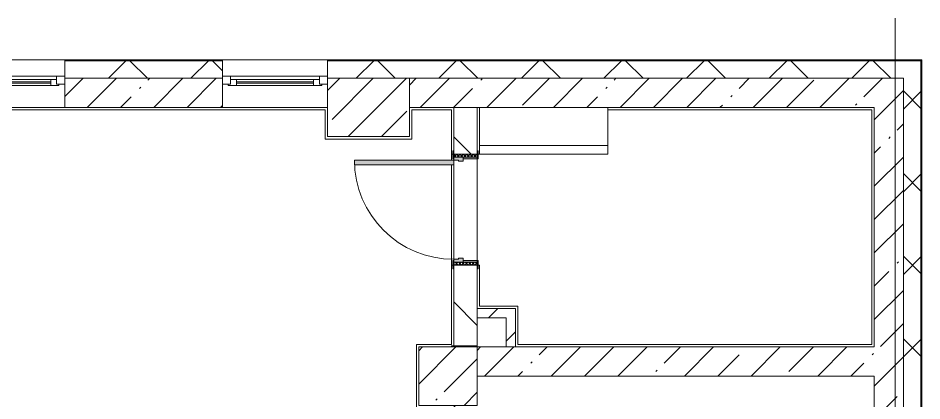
# Model space of a CAD drawing. Header units: millimetres. Extents: x 35111 to 235598, y -8553 to 29000.
# Drawn here: x 226088 to 233826, y 18638 to 21915 of the extents above; entities that cross this region are included whole.
import ezdxf

# ---------------------------------------------------------------- set-up
doc = ezdxf.new("R2010")
doc.units = ezdxf.units.MM
for name, color, linetype, lineweight, true_color in [('A-DOOR-2', 7, 'Continuous', 5, 0xaaaaaa), ('A-DOOR-3', 7, 'Continuous', 5, 0xe2e2e2), ('A-DOOR-FRAM-2', 7, 'Continuous', 5, 0xe2e2e2), ('A-DOOR-FRAM-3', 7, 'Continuous', 5, 0xaaaaaa), ('A-FLOR-2', 7, 'Continuous', 5, 0xaaaaaa)]:
    doc.layers.add(name, color=color, linetype=linetype, lineweight=lineweight, true_color=true_color)
for name, color, linetype, lineweight in [('A-GLAZ-2', 7, 'Continuous', 5), ('A-WALL', 7, 'Continuous', 9), ('A-WALL-2', 7, 'Continuous', 5), ('I-WALL-3', 7, 'Continuous', 5), ('S-COLS-1', 7, 'Continuous', 5), ('Оси', 7, 'Continuous', 9)]:
    doc.layers.add(name, color=color, linetype=linetype, lineweight=lineweight)
pattern_1 = [(45, (108587.53, 0), (-285.1231, 285.1231), []), (45, (108872.65, 0), (-285.1231, 285.1231), [504.031, -100.806, 16.764, -84.042])]
pattern_2 = [(45, (108587.53, 0), (-353.5534, 353.5534), []), (135, (108587.53, 0), (-353.5534, -353.5534), [])]
pattern_3 = [(45, (108587.53, 0), (-176.7767, 176.7767), [])]

# ---------------------------------------------------------------- blocks, each defined once
blk = doc.blocks.new('120_Окно_СКБ_1Ст - 120_Окно_СКБ_1Ст 900х2500_h_ с форточкой-22876038-3_9_2_птичка')
at = {"layer": 'A-GLAZ-2'}
for p, q in [((-450, -127), (-450, -57)), ((-450, -57), (-380, -57)), ((450, -57), (-450, -57)), ((-380, -57), (-380, -127)), ((380, -127), (380, -57)), ((380, -57), (450, -57)), ((450, -57), (450, -127)), ((-380, -127), (-450, -127)), ((-450, -127), (-400, -127)), ((-380, -127), (-400, -127)), ((-400, -127), (-400, -137)), ((-400, -137), (400, -137)), ((400, -137), (-400, -137)), ((380, -87), (-380, -87)), ((-380, -87), (-380, -127)), ((-330, -137), (-330, -87)), ((-330, -107), (330, -107)), ((330, -117), (-330, -117)), ((330, -137), (330, -87)), ((380, -127), (380, -87)), ((450, -127), (380, -127)), ((400, -127), (380, -127)), ((400, -127), (450, -127)), ((400, -137), (400, -127))]:
    blk.add_line(p, q, dxfattribs=at)
blk = doc.blocks.new('110_Дверь_СКБ_1Ст_Внутренняя1 - Д-8 950x2100h_охрана-V248-3_9_2_птичка')
at = {"layer": 'A-DOOR-2'}
h = blk.add_hatch(dxfattribs=at)
h.set_pattern_fill('FP_107', color=256, style=0, pattern_type=2)
h.set_pattern_definition([(135, (1826.41, 164.685), (-14.14214, -14.14214), []), (225, (1826.41, 164.685), (14.14214, -14.14214), [])])
h.paths.add_polyline_path([(487.5, 100), (462.5, 100), (462.5, -100), (487.5, -100), (487.5, -34.8)])
at = {"layer": 'A-DOOR-3'}
h = blk.add_hatch(color=256, dxfattribs=at)
h.paths.add_polyline_path([(-412.5, 100), (-437.5, 100), (-437.5, 20), (-402.5, 20), (-402.5, 60), (-412.5, 60)])
h.paths.add_polyline_path([(441.5, 100), (437.5, 100), (437.5, 60), (427.5, 60), (427.5, 20), (462.5, 20), (462.5, 100)])
at = {"layer": 'A-DOOR-FRAM-2'}
for points in [[(397.5, 950), (397.5, 100), (437.5, 100), (437.5, 950)], [(-422.5, 108), (-492.5, 108), (-490.7, 100), (-422.5, 100)], [(517.5, 108), (447.5, 108), (447.5, 100), (517.5, 100)], [(-422.5, 20), (-437.5, 20), (-437.5, -100), (-422.5, -100), (-422.5, -34.8)], [(462.5, 20), (447.5, 20), (447.5, -100), (462.5, -100), (462.5, -34.8)], [(-422.5, -100), (-492.5, -100), (-490.7, -108), (-422.5, -108)], [(447.5, -100), (447.5, -108), (517.5, -108), (517.5, -100)]]:
    blk.add_hatch(color=256, dxfattribs=at).paths.add_polyline_path(points)
at = {"layer": 'A-DOOR-FRAM-3'}
h = blk.add_hatch(dxfattribs=at)
h.set_pattern_fill('FP_108', color=256, style=0, pattern_type=2)
h.set_pattern_definition([(45, (-296.384, 164.685), (-14.1421, 14.1421), []), (135, (-296.384, 164.685), (-14.1421, -14.1421), [])])
h.paths.add_polyline_path([(-437.5, 100), (-462.5, 100), (-462.5, -100), (-437.5, -100), (-437.5, -34.8)])
at = {"layer": 'A-DOOR-2'}
for p, q in [((437.5, 950), (397.5, 950)), ((397.5, 950), (397.5, 100)), ((437.5, 100), (437.5, 950)), ((397.5, 100), (437.5, 100))]:
    blk.add_line(p, q, dxfattribs=at)
blk.add_arc((437.5, 100), 850, 90, 180, dxfattribs=at)
at = {"layer": 'A-DOOR-FRAM-3'}
for p, q in [((-422.5, 108), (-492.5, 108)), ((-492.5, 108), (-492.5, 100)), ((-492.5, 100), (-422.5, 100)), ((-437.5, 100), (-462.5, 100)), ((-462.5, 100), (-462.5, -100)), ((-412.5, 100), (-437.5, 100)), ((-437.5, 100), (-437.5, 20)), ((-437.5, -100), (-437.5, 100)), ((-422.5, 100), (-437.5, 100)), ((-437.5, 100), (-437.5, 99)), ((-437.5, 99), (-422.5, 99)), ((-422.5, 100), (-422.5, 108)), ((-422.5, 99), (-422.5, 100)), ((-412.5, 60), (-412.5, 100)), ((437.5, 100), (437.5, 60)), ((462.5, 100), (437.5, 100)), ((517.5, 108), (447.5, 108)), ((447.5, 108), (447.5, 100)), ((462.5, 100), (447.5, 100)), ((447.5, 100), (447.5, 99)), ((447.5, 100), (517.5, 100)), ((447.5, 99), (462.5, 99)), ((462.5, 20), (462.5, 100)), ((487.5, 100), (462.5, 100)), ((462.5, 100), (462.5, -100)), ((462.5, 99), (462.5, 100)), ((487.5, -100), (487.5, 100)), ((517.5, 100), (517.5, 108)), ((-437.5, 20), (-402.5, 20)), ((-422.5, 20), (-437.5, 20)), ((-437.5, 20), (-437.5, -100)), ((-422.5, -100), (-422.5, 20)), ((-402.5, 60), (-412.5, 60)), ((-402.5, 20), (-402.5, 60)), ((437.5, 60), (427.5, 60)), ((427.5, 60), (427.5, 20)), ((427.5, 20), (462.5, 20)), ((462.5, 20), (447.5, 20)), ((447.5, 20), (447.5, -100)), ((462.5, -100), (462.5, 20)), ((-422.5, -100), (-492.5, -100)), ((-492.5, -100), (-492.5, -108)), ((-492.5, -108), (-422.5, -108)), ((-462.5, -100), (-437.5, -100)), ((-437.5, -100), (-422.5, -100)), ((-422.5, -108), (-422.5, -100)), ((447.5, -100), (462.5, -100)), ((517.5, -100), (447.5, -100)), ((447.5, -100), (447.5, -108)), ((447.5, -108), (517.5, -108)), ((462.5, -100), (487.5, -100)), ((517.5, -108), (517.5, -100))]:
    blk.add_line(p, q, dxfattribs=at)
blk = doc.blocks.new('120_Окно_СКБ_1Ст - 120_Окно_СКБ_1Ст 900х2500_h_ с форточкой-V240-3_9_2_птичка')
at = {"layer": 'A-GLAZ-2'}
for p, q in [((-450, -127), (-450, -57)), ((-450, -57), (-380, -57)), ((450, -57), (-450, -57)), ((-380, -57), (-380, -127)), ((380, -127), (380, -57)), ((380, -57), (450, -57)), ((450, -57), (450, -127)), ((-380, -127), (-450, -127)), ((-450, -127), (-400, -127)), ((-380, -127), (-400, -127)), ((-400, -127), (-400, -137)), ((-400, -137), (400, -137)), ((400, -137), (-400, -137)), ((380, -87), (-380, -87)), ((-380, -87), (-380, -127)), ((-330, -137), (-330, -87)), ((-330, -107), (330, -107)), ((330, -117), (-330, -117)), ((330, -137), (330, -87)), ((380, -127), (380, -87)), ((450, -127), (380, -127)), ((400, -127), (380, -127)), ((400, -127), (449.8, -127)), ((400, -137), (400, -127))]:
    blk.add_line(p, q, dxfattribs=at)
blk = doc.blocks.new('BSC_Колонна _Прямоугольная - 700х500-23282984-3_9_2_птичка')
at = {"layer": 'S-COLS-1'}
h = blk.add_hatch(dxfattribs=at)
h.set_pattern_fill('FP_146', color=256, style=0, pattern_type=2)
h.set_pattern_definition([(45, (-120500, -21150), (-285.1231, 285.1231), []), (45, (-120214.88, -21150), (-285.1231, 285.1231), [504.031, -100.806, 16.764, -84.042])])
h.paths.add_polyline_path([(-350, -250), (350, -250), (350, 250), (-350, 250)])
for p, q in [((350, 250), (-350, 250)), ((-350, 250), (-350, -250)), ((350, -250), (350, 250)), ((-350, -250), (350, -250))]:
    blk.add_line(p, q, dxfattribs=at)
blk = doc.blocks.new('BSC_Колонна _Прямоугольная - 500х500-V319-3_9_2_птичка')
at = {"layer": 'S-COLS-1'}
h = blk.add_hatch(dxfattribs=at)
h.set_pattern_fill('FP_175', color=256, style=0, pattern_type=2)
h.set_pattern_definition([(45, (-121180, -18850), (-285.1231, 285.1231), []), (45, (-120894.88, -18850), (-285.1231, 285.1231), [504.031, -100.806, 16.764, -84.042])])
h.paths.add_polyline_path([(-250, -250), (250, -250), (250, 250), (-250, 250)])
for p, q in [((250, 250), (-250, 250)), ((-250, 250), (-250, -250)), ((250, -250), (250, 250)), ((-250, -250), (250, -250))]:
    blk.add_line(p, q, dxfattribs=at)
blk = doc.blocks.new('Зашивка приборов отопления43 - Зашивка приборов отопления-33398518-3_9_2_птичка')
at = {"layer": 'A-WALL-2'}
for p, q in [((121290.8, 18994.6), (121290.8, 18669.6)), ((122390.8, 18669.6), (122390.8, 18994.6)), ((121290.8, 18669.6), (122390.8, 18669.6)), ((122389.3, 18669.6), (121290.8, 18669.6)), ((121290.8, 18669.6), (121290.8, 18594.6)), ((122389.3, 18594.6), (122389.3, 18669.6)), ((121290.8, 18594.6), (122389.3, 18594.6))]:
    blk.add_line(p, q, dxfattribs=at)

msp = doc.modelspace()

# ---------------------------------------------------------------- hatches: boundary and pattern name
at = {"layer": 'A-WALL-2'}
h = msp.add_hatch(dxfattribs=at)
h.set_pattern_fill('FP_105', color=256, style=0, pattern_type=2)
h.set_pattern_definition(pattern_2)
h.paths.add_polyline_path([(233817.5, 21400), (233817.5, 21550), (228737.7, 21550), (228737.7, 21400), (233667.5, 21400)])
h.paths.add_polyline_path([(227837.7, 21400), (227837.7, 21550), (226488, 21550), (226488, 21400), (226981.9, 21400)])
h.paths.add_polyline_path([(215438, 21400), (215438, 21550), (214137.7, 21550), (214137.7, 21400), (214863.2, 21400)])
h.paths.add_polyline_path([(216338, 21400), (217638, 21400), (217638, 21550), (216338, 21550)])
h.paths.add_polyline_path([(201897.5, 21400), (201897.5, 21550), (201877.5, 21550), (201877.5, 21400)])
h.paths.add_polyline_path([(218538, 21400), (219837.5, 21400), (219837.5, 21550), (218538, 21550)])
h.paths.add_polyline_path([(225117.5, 21400), (225588, 21400), (225588, 21550), (224718, 21550), (224718, 21400)])
h.paths.add_polyline_path([(222137.5, 21400), (223288, 21400), (223288, 21550), (222137.5, 21550)])
h.paths.add_polyline_path([(206473.4, 21400), (209737.5, 21400), (209737.5, 21550), (205197.5, 21550), (205197.5, 21400)])
h.paths.add_polyline_path([(212066.6, 21400), (213237.7, 21400), (213237.7, 21550), (212037.5, 21550), (212037.5, 21400)])
h = msp.add_hatch(dxfattribs=at)
h.set_pattern_fill('FP_105', color=256, style=0, pattern_type=2)
h.set_pattern_definition(pattern_2)
h.paths.add_polyline_path([(233667.5, -250), (233817.5, -250), (233817.5, 7700), (233667.5, 7700), (233667.5, -100)])
h.paths.add_polyline_path([(233817.5, 8900), (233817.5, 10820), (233667.5, 10820), (233667.5, 8900)])
h.paths.add_polyline_path([(233817.5, 13120), (233817.5, 21400), (233667.5, 21400), (233667.5, 13120)])
at = {"layer": 'I-WALL-3'}
h = msp.add_hatch(dxfattribs=at)
h.set_pattern_fill('FP_101', color=256, style=0, pattern_type=2)
h.set_pattern_definition(pattern_1)
h.paths.add_polyline_path([(219637.5, 21150), (219837.5, 21150), (219837.5, 21400), (219637.5, 21400), (219637.5, 21275)])
h.paths.add_polyline_path([(229627.5, 21150), (229627.5, 21400), (229437.5, 21400), (229437.5, 21150)])
h.paths.add_polyline_path([(218937.5, 21150), (218937.5, 21400), (218538, 21400), (218538, 21150)])
h.paths.add_polyline_path([(222137.5, 21150), (223288, 21150), (223288, 21400), (222137.5, 21400)])
h.paths.add_polyline_path([(226981.9, 21150), (227837.7, 21150), (227837.7, 21400), (226488, 21400), (226488, 21150)])
h.paths.add_polyline_path([(217638, 21150), (217638, 21400), (216338, 21400), (216338, 21150)])
h.paths.add_polyline_path([(225588, 21150), (225588, 21400), (224718, 21400), (224718, 21150), (225117.5, 21150)])
h.paths.add_polyline_path([(214637.5, 21150), (215438, 21150), (215438, 21400), (214637.5, 21400), (214637.5, 21246.1)])
h.paths.add_polyline_path([(212066.6, 21150), (213237.7, 21150), (213237.7, 21400), (212037.5, 21400), (212037.5, 21150)])
h.paths.add_polyline_path([(209387.5, 21150), (209737.5, 21150), (209737.5, 21400), (209387.5, 21400)])
h = msp.add_hatch(dxfattribs=at)
h.set_pattern_fill('FP_101', color=256, style=0, pattern_type=2)
h.set_pattern_definition(pattern_1)
h.paths.add_polyline_path([(233417.5, 21150), (233417.5, 21400), (229627.5, 21400), (229627.5, 21150), (232575.1, 21150)])
h = msp.add_hatch(dxfattribs=at)
h.set_pattern_fill('FP_101', color=256, style=0, pattern_type=2)
h.set_pattern_definition(pattern_1)
h.paths.add_polyline_path([(233417.5, 10600), (233667.5, 10600), (233667.5, 10820), (233417.5, 10820), (233417.5, 10642.6)])
h.paths.add_polyline_path([(233667.5, 13120), (233667.5, 21400), (233417.5, 21400), (233417.5, 13120)])
h = msp.add_hatch(dxfattribs=at)
h.set_pattern_fill('FP_104', color=256, style=0, pattern_type=2)
h.set_pattern_definition([(135, (108587.53, 0), (-353.5534, -353.5534), [])])
h.paths.add_polyline_path([(230017.5, 19100), (230017.5, 19800), (229817.5, 19800), (229817.5, 19100)])
h.paths.add_polyline_path([(230017.5, 20750), (230017.5, 21150), (229817.5, 21150), (229817.5, 20750)])
h = msp.add_hatch(dxfattribs=at)
h.set_pattern_fill('FP_106', color=256, style=0, pattern_type=2)
h.set_pattern_definition(pattern_3)
h.paths.add_polyline_path([(230267.5, 19350), (230347.5, 19350), (230347.5, 19430), (230017.5, 19430), (230017.5, 19350)])
h = msp.add_hatch(dxfattribs=at)
h.set_pattern_fill('FP_106', color=256, style=0, pattern_type=2)
h.set_pattern_definition(pattern_3)
h.paths.add_polyline_path([(230347.5, 19100), (230347.5, 19350), (230267.5, 19350), (230267.5, 19100)])
h = msp.add_hatch(dxfattribs=at)
h.set_pattern_fill('FP_101', color=256, style=0, pattern_type=2)
h.set_pattern_definition(pattern_1)
h.paths.add_polyline_path([(229797.5, 10380), (230017.5, 10380), (230017.5, 10825), (229797.5, 10825), (229797.5, 10400)])
h.paths.add_polyline_path([(229967.5, 12225), (230017.5, 12225), (230017.5, 13400), (229797.5, 13400), (229797.5, 12225), (229937.5, 12225)])
h.paths.add_polyline_path([(229797.5, 13900), (230017.5, 13900), (230017.5, 18600), (229797.5, 18600), (229797.5, 14691.7)])
h.paths.add_polyline_path([(230017.1, 19100), (230017.5, 19100), (230017.5, 19110), (229797.5, 19110), (229797.5, 19100)])
h = msp.add_hatch(dxfattribs=at)
h.set_pattern_fill('FP_101', color=256, style=0, pattern_type=2)
h.set_pattern_definition(pattern_1)
h.paths.add_polyline_path([(233417.5, 18850), (233417.5, 19100), (230017.5, 19100), (230017.5, 18850), (232575.1, 18850)])

# ---------------------------------------------------------------- linework, layer by layer
at = {"layer": 'A-FLOR-2'}
for p, q in [((228717.7, 21130), (224708, 21130)), ((228717.7, 20880), (228717.7, 21130)), ((229797.5, 21130), (229457.5, 21130)), ((229457.5, 21130), (229457.5, 20880)), ((229797.5, 21130), (229797.5, 20700)), ((233397.5, 21130), (231137.5, 21130)), ((233397.5, 19120), (233397.5, 21130)), ((229457.5, 20880), (228717.7, 20880)), ((229809.5, 20750), (229797.5, 20750)), ((230037.5, 20750), (230025.5, 20750)), ((229797.5, 20660), (229797.5, 19120)), ((229797.5, 19800), (229809.5, 19800)), ((230025.5, 19800), (230037.5, 19800)), ((230037.5, 19800), (230037.5, 19450)), ((230037.5, 19450), (230367.5, 19450)), ((230367.5, 19450), (230367.5, 19120)), ((229497.5, 18580), (229497.5, 19120)), ((229497.5, 19120), (229797.5, 19120)), ((230367.5, 19120), (233397.5, 19120))]:
    msp.add_line(p, q, dxfattribs=at)
at = {"layer": 'A-WALL'}
for p, q in [((227837.7, 21553), (226488, 21553)), ((227837.7, 21550), (226488, 21550)), ((233820.5, 21553), (228737.7, 21553)), ((233817.5, 21550), (228737.7, 21550)), ((233817.5, 13120), (233817.5, 21550)), ((233820.5, 13120), (233820.5, 21553)), ((227837.7, 21400), (226488, 21400)), ((229437.5, 21400), (233417.5, 21400)), ((233667.5, 21400), (233667.5, 13120)), ((233667.5, 13120), (233667.5, 21400)), ((230017.5, 21150), (229817.5, 21150)), ((230017.5, 19430), (230017.5, 19350)), ((230267.5, 19100), (230347.5, 19100))]:
    msp.add_line(p, q, dxfattribs=at)
at = {"layer": 'A-WALL-2'}
for p, q in [((227837.7, 21558), (216338, 21558)), ((226488, 21558), (226488, 21400)), ((227837.7, 21400), (227837.7, 21558)), ((233825.5, 21558), (227837.7, 21558)), ((228737.7, 21558), (228737.7, 21400)), ((233825.5, -258), (233825.5, 21558)), ((233667.5, 21400), (233667.5, 21400))]:
    msp.add_line(p, q, dxfattribs=at)
at = {"layer": 'I-WALL-3'}
for p, q in [((226488, 21400), (226488, 21150)), ((227837.7, 21150), (227837.7, 21400)), ((233667.5, 21400), (233417.5, 21400)), ((224688, 21150), (228737.5, 21150)), ((229437.5, 21150), (229817.5, 21150)), ((229817.5, 21150), (229817.5, 20780)), ((230017.5, 20780), (230017.5, 21150)), ((230017.5, 21150), (233417.5, 21150)), ((233417.5, 21150), (233417.5, 19100)), ((229817.5, 19850), (229817.5, 20660)), ((230017.5, 20710), (230017.5, 19840)), ((229817.5, 19770), (229817.5, 19100)), ((230017.5, 19430), (230017.5, 19770)), ((230347.5, 19430), (230017.5, 19430)), ((230347.5, 19100), (230347.5, 19430)), ((230017.5, 19350), (230267.5, 19350)), ((230017.5, 19100), (230017.5, 19350)), ((230267.5, 19350), (230267.5, 19100)), ((229797.5, 19110), (229797.5, 19100)), ((230017.5, 19110), (229797.5, 19110)), ((230267.5, 19100), (230017.5, 19100)), ((233417.5, 19100), (230347.5, 19100)), ((230017.5, 18850), (233417.5, 18850)), ((233417.5, 18850), (233417.5, 10600))]:
    msp.add_line(p, q, dxfattribs=at)
at = {"layer": 'Оси'}
msp.add_line((233597.5, 10029.8), (233597.5, 21915.1), dxfattribs=at)

# ---------------------------------------------------------------- block references
at = {"layer": 'A-DOOR-2', "rotation": 89.99999999999987}
msp.add_blockref('110_Дверь_СКБ_1Ст_Внутренняя1 - Д-8 950x2100h_охрана-V248-3_9_2_птичка', (229917.5, 20262.5), dxfattribs=at)
at = {"layer": 'A-GLAZ-2'}
for name, p in [('120_Окно_СКБ_1Ст - 120_Окно_СКБ_1Ст 900х2500_h_ с форточкой-22876038-3_9_2_птичка', (226038, 21475)), ('120_Окно_СКБ_1Ст - 120_Окно_СКБ_1Ст 900х2500_h_ с форточкой-V240-3_9_2_птичка', (228287.7, 21475))]:
    msp.add_blockref(name, p, dxfattribs=at)
at = {"layer": 'A-WALL-2'}
msp.add_blockref('Зашивка приборов отопления43 - Зашивка приборов отопления-33398518-3_9_2_птичка', (108746.7, 2155.4), dxfattribs=at)
at = {"layer": 'S-COLS-1'}
for name, p in [('BSC_Колонна _Прямоугольная - 700х500-23282984-3_9_2_птичка', (229087.5, 21150)), ('BSC_Колонна _Прямоугольная - 500х500-V319-3_9_2_птичка', (229767.5, 18850))]:
    msp.add_blockref(name, p, dxfattribs=at)

doc.saveas('drawing.dxf')
